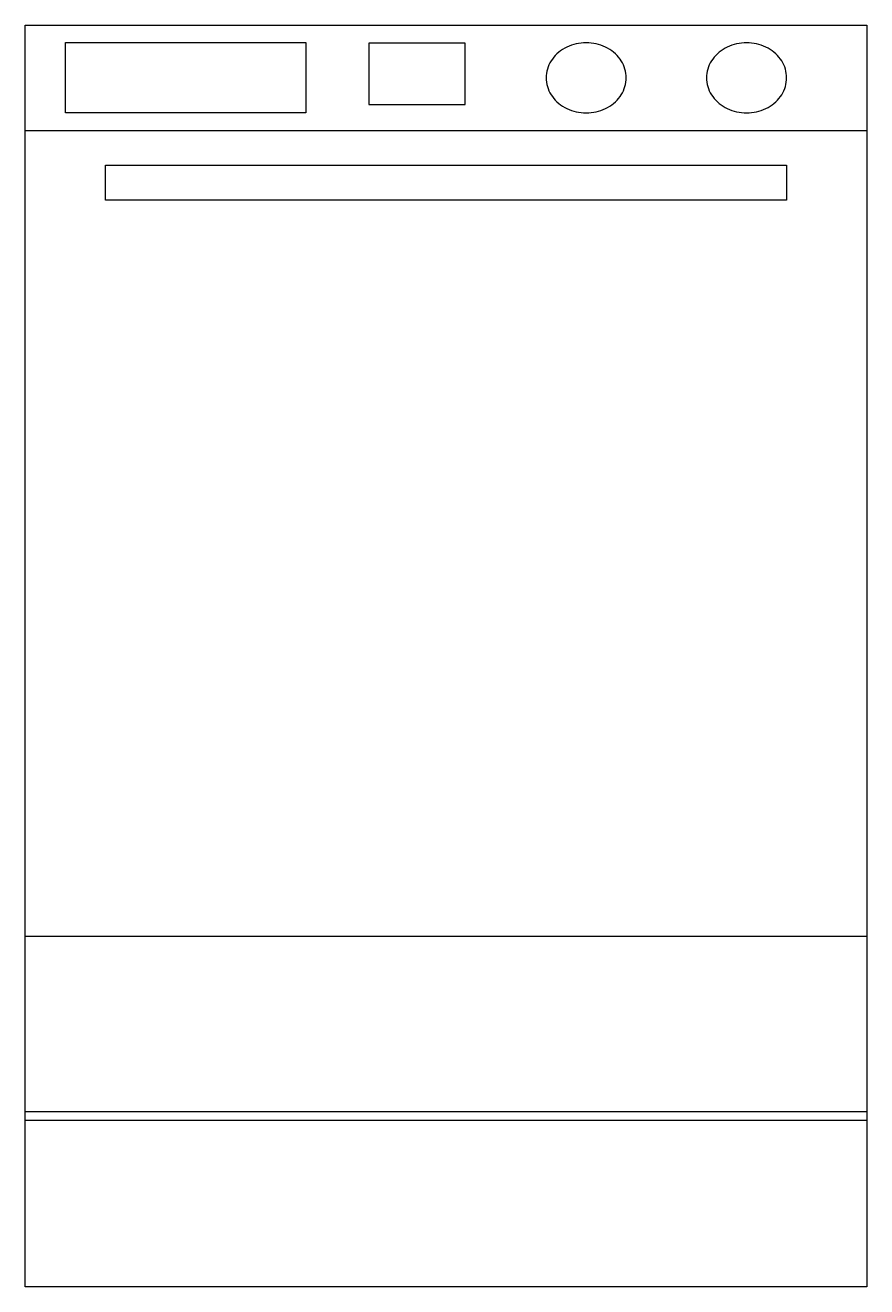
# Model space of a CAD drawing. Extents: x 3.422 to 4.022, y 10.793 to 11.693.
import ezdxf

# ---------------------------------------------------------------- set-up
doc = ezdxf.new("R2010")
doc.units = 0
doc.header["$LTSCALE"] = 25
doc.header["$MEASUREMENT"] = 0
doc.layers.get('0').update_dxf_attribs({"linetype": 'CONTINUOUS'})

# ---------------------------------------------------------------- blocks, each defined once
blk = doc.blocks.new('A$C658E2B7B')
at = {"linetype": 'Continuous'}
for p, q in [((0, 0.9), (0.6, 0.9)), ((0, 0), (0, 0.9)), ((0.6, 0.9), (0.6, 0)), ((0.02867, 0.83755), (0.02867, 0.88759)), ((0.02867, 0.88759), (0.20005, 0.88759)), ((0.20005, 0.88759), (0.20005, 0.83755)), ((0.38316, 0.88273), (0.38174, 0.88176)), ((0.38464, 0.88361), (0.38316, 0.88273)), ((0.38619, 0.88441), (0.38464, 0.88361)), ((0.38778, 0.88512), (0.38619, 0.88441)), ((0.38943, 0.88575), (0.38778, 0.88512)), ((0.39112, 0.88628), (0.38943, 0.88575)), ((0.39284, 0.88672), (0.39112, 0.88628)), ((0.39459, 0.88706), (0.39284, 0.88672)), ((0.39637, 0.8873), (0.39459, 0.88706)), ((0.39815, 0.88745), (0.39637, 0.8873)), ((0.39995, 0.8875), (0.39815, 0.88745)), ((0.40174, 0.88745), (0.39995, 0.8875)), ((0.40353, 0.8873), (0.40174, 0.88745)), ((0.4053, 0.88706), (0.40353, 0.8873)), ((0.40705, 0.88672), (0.4053, 0.88706)), ((0.40877, 0.88628), (0.40705, 0.88672)), ((0.41046, 0.88575), (0.40877, 0.88628)), ((0.41211, 0.88512), (0.41046, 0.88575)), ((0.41371, 0.88441), (0.41211, 0.88512)), ((0.41525, 0.88361), (0.41371, 0.88441)), ((0.41674, 0.88273), (0.41525, 0.88361)), ((0.41816, 0.88176), (0.41674, 0.88273)), ((0.49752, 0.88273), (0.4961, 0.88176)), ((0.499, 0.88361), (0.49752, 0.88273)), ((0.50055, 0.88441), (0.499, 0.88361)), ((0.50215, 0.88512), (0.50055, 0.88441)), ((0.50379, 0.88575), (0.50215, 0.88512)), ((0.50548, 0.88628), (0.50379, 0.88575)), ((0.5072, 0.88672), (0.50548, 0.88628)), ((0.50896, 0.88706), (0.5072, 0.88672)), ((0.51073, 0.8873), (0.50896, 0.88706)), ((0.51251, 0.88745), (0.51073, 0.8873)), ((0.51431, 0.8875), (0.51251, 0.88745)), ((0.5161, 0.88745), (0.51431, 0.8875)), ((0.51789, 0.8873), (0.5161, 0.88745)), ((0.51966, 0.88706), (0.51789, 0.8873)), ((0.52141, 0.88672), (0.51966, 0.88706)), ((0.52313, 0.88628), (0.52141, 0.88672)), ((0.52482, 0.88575), (0.52313, 0.88628)), ((0.52647, 0.88512), (0.52482, 0.88575)), ((0.52807, 0.88441), (0.52647, 0.88512)), ((0.52961, 0.88361), (0.52807, 0.88441)), ((0.5311, 0.88273), (0.52961, 0.88361)), ((0.53252, 0.88176), (0.5311, 0.88273)), ((0.3741, 0.87314), (0.37339, 0.8717)), ((0.37492, 0.87454), (0.3741, 0.87314)), ((0.37583, 0.8759), (0.37492, 0.87454)), ((0.37684, 0.87719), (0.37583, 0.8759)), ((0.37794, 0.87844), (0.37684, 0.87719)), ((0.37912, 0.87961), (0.37794, 0.87844)), ((0.38039, 0.88072), (0.37912, 0.87961)), ((0.38174, 0.88176), (0.38039, 0.88072)), ((0.4195, 0.88072), (0.41816, 0.88176)), ((0.42077, 0.87961), (0.4195, 0.88072)), ((0.42196, 0.87844), (0.42077, 0.87961)), ((0.42306, 0.87719), (0.42196, 0.87844)), ((0.42407, 0.8759), (0.42306, 0.87719)), ((0.42498, 0.87454), (0.42407, 0.8759)), ((0.42579, 0.87314), (0.42498, 0.87454)), ((0.42651, 0.8717), (0.42579, 0.87314)), ((0.48846, 0.87314), (0.48775, 0.8717)), ((0.48928, 0.87454), (0.48846, 0.87314)), ((0.49019, 0.8759), (0.48928, 0.87454)), ((0.4912, 0.87719), (0.49019, 0.8759)), ((0.4923, 0.87844), (0.4912, 0.87719)), ((0.49348, 0.87961), (0.4923, 0.87844)), ((0.49475, 0.88072), (0.49348, 0.87961)), ((0.4961, 0.88176), (0.49475, 0.88072)), ((0.53386, 0.88072), (0.53252, 0.88176)), ((0.53513, 0.87961), (0.53386, 0.88072)), ((0.53632, 0.87844), (0.53513, 0.87961)), ((0.53742, 0.87719), (0.53632, 0.87844)), ((0.53843, 0.8759), (0.53742, 0.87719)), ((0.53934, 0.87454), (0.53843, 0.8759)), ((0.54015, 0.87314), (0.53934, 0.87454)), ((0.54087, 0.8717), (0.54015, 0.87314)), ((0.37144, 0.86407), (0.37138, 0.8625)), ((0.37161, 0.86563), (0.37144, 0.86407)), ((0.37189, 0.86718), (0.37161, 0.86563)), ((0.37228, 0.86872), (0.37189, 0.86718)), ((0.37278, 0.87023), (0.37228, 0.86872)), ((0.37339, 0.8717), (0.37278, 0.87023)), ((0.42711, 0.87023), (0.42651, 0.8717)), ((0.42762, 0.86872), (0.42711, 0.87023)), ((0.42801, 0.86718), (0.42762, 0.86872)), ((0.42829, 0.86563), (0.42801, 0.86718)), ((0.42846, 0.86407), (0.42829, 0.86563)), ((0.42851, 0.8625), (0.42846, 0.86407)), ((0.4858, 0.86407), (0.48574, 0.8625)), ((0.48597, 0.86563), (0.4858, 0.86407)), ((0.48625, 0.86718), (0.48597, 0.86563)), ((0.48664, 0.86872), (0.48625, 0.86718)), ((0.48714, 0.87023), (0.48664, 0.86872)), ((0.48775, 0.8717), (0.48714, 0.87023)), ((0.54148, 0.87023), (0.54087, 0.8717)), ((0.54198, 0.86872), (0.54148, 0.87023)), ((0.54237, 0.86718), (0.54198, 0.86872)), ((0.54265, 0.86563), (0.54237, 0.86718)), ((0.54282, 0.86407), (0.54265, 0.86563)), ((0.54287, 0.8625), (0.54282, 0.86407)), ((0.37138, 0.8625), (0.37144, 0.86093)), ((0.37144, 0.86093), (0.37161, 0.85937)), ((0.37161, 0.85937), (0.37189, 0.85781)), ((0.37189, 0.85781), (0.37228, 0.85628)), ((0.37228, 0.85628), (0.37278, 0.85477)), ((0.42711, 0.85477), (0.42762, 0.85628)), ((0.42762, 0.85628), (0.42801, 0.85781)), ((0.42801, 0.85781), (0.42829, 0.85937)), ((0.42829, 0.85937), (0.42846, 0.86093)), ((0.42846, 0.86093), (0.42851, 0.8625)), ((0.42851, 0.8625), (0.42851, 0.8625)), ((0.48574, 0.8625), (0.4858, 0.86093)), ((0.4858, 0.86093), (0.48597, 0.85937)), ((0.48597, 0.85937), (0.48625, 0.85781)), ((0.48625, 0.85781), (0.48664, 0.85628)), ((0.48664, 0.85628), (0.48714, 0.85477)), ((0.54148, 0.85477), (0.54198, 0.85628)), ((0.54198, 0.85628), (0.54237, 0.85781)), ((0.54237, 0.85781), (0.54265, 0.85937)), ((0.54265, 0.85937), (0.54282, 0.86093)), ((0.54282, 0.86093), (0.54287, 0.8625)), ((0.54287, 0.8625), (0.54287, 0.8625)), ((0.37278, 0.85477), (0.37339, 0.8533)), ((0.37339, 0.8533), (0.3741, 0.85185)), ((0.3741, 0.85185), (0.37492, 0.85046)), ((0.37492, 0.85046), (0.37583, 0.8491)), ((0.37583, 0.8491), (0.37684, 0.8478)), ((0.37684, 0.8478), (0.37794, 0.84656)), ((0.37794, 0.84656), (0.37912, 0.84539)), ((0.42077, 0.84539), (0.42196, 0.84656)), ((0.42196, 0.84656), (0.42306, 0.8478)), ((0.42306, 0.8478), (0.42407, 0.8491)), ((0.42407, 0.8491), (0.42498, 0.85046)), ((0.42498, 0.85046), (0.42579, 0.85185)), ((0.42579, 0.85185), (0.42651, 0.8533)), ((0.42651, 0.8533), (0.42711, 0.85477)), ((0.48714, 0.85477), (0.48775, 0.8533)), ((0.48775, 0.8533), (0.48846, 0.85185)), ((0.48846, 0.85185), (0.48928, 0.85046)), ((0.48928, 0.85046), (0.49019, 0.8491)), ((0.49019, 0.8491), (0.4912, 0.8478)), ((0.4912, 0.8478), (0.4923, 0.84656)), ((0.4923, 0.84656), (0.49348, 0.84539)), ((0.53513, 0.84539), (0.53632, 0.84656)), ((0.53632, 0.84656), (0.53742, 0.8478)), ((0.53742, 0.8478), (0.53843, 0.8491)), ((0.53843, 0.8491), (0.53934, 0.85046)), ((0.53934, 0.85046), (0.54015, 0.85185)), ((0.54015, 0.85185), (0.54087, 0.8533)), ((0.54087, 0.8533), (0.54148, 0.85477)), ((0.20005, 0.83755), (0.02867, 0.83755)), ((0.37912, 0.84539), (0.38039, 0.84427)), ((0.38039, 0.84427), (0.38174, 0.84324)), ((0.38174, 0.84324), (0.38316, 0.84227)), ((0.38316, 0.84227), (0.38464, 0.84139)), ((0.38464, 0.84139), (0.38619, 0.84059)), ((0.38619, 0.84059), (0.38778, 0.83988)), ((0.38778, 0.83988), (0.38943, 0.83925)), ((0.38943, 0.83925), (0.39112, 0.83872)), ((0.39112, 0.83872), (0.39284, 0.83828)), ((0.39284, 0.83828), (0.39459, 0.83794)), ((0.39459, 0.83794), (0.39637, 0.8377)), ((0.39637, 0.8377), (0.39815, 0.83755)), ((0.39815, 0.83755), (0.39995, 0.8375)), ((0.39995, 0.8375), (0.40174, 0.83755)), ((0.40174, 0.83755), (0.40353, 0.8377)), ((0.40353, 0.8377), (0.4053, 0.83794)), ((0.4053, 0.83794), (0.40705, 0.83828)), ((0.40705, 0.83828), (0.40877, 0.83872)), ((0.40877, 0.83872), (0.41046, 0.83925)), ((0.41046, 0.83925), (0.41211, 0.83988)), ((0.41211, 0.83988), (0.41371, 0.84059)), ((0.41371, 0.84059), (0.41525, 0.84139)), ((0.41525, 0.84139), (0.41674, 0.84227)), ((0.41674, 0.84227), (0.41816, 0.84324)), ((0.41816, 0.84324), (0.4195, 0.84427)), ((0.4195, 0.84427), (0.42077, 0.84539)), ((0.49348, 0.84539), (0.49475, 0.84427)), ((0.49475, 0.84427), (0.4961, 0.84324)), ((0.4961, 0.84324), (0.49752, 0.84227)), ((0.49752, 0.84227), (0.499, 0.84139)), ((0.499, 0.84139), (0.50055, 0.84059)), ((0.50055, 0.84059), (0.50215, 0.83988)), ((0.50215, 0.83988), (0.50379, 0.83925)), ((0.50379, 0.83925), (0.50548, 0.83872)), ((0.50548, 0.83872), (0.5072, 0.83828)), ((0.5072, 0.83828), (0.50896, 0.83794)), ((0.50896, 0.83794), (0.51073, 0.8377)), ((0.51073, 0.8377), (0.51251, 0.83755)), ((0.51251, 0.83755), (0.51431, 0.8375)), ((0.51431, 0.8375), (0.5161, 0.83755)), ((0.5161, 0.83755), (0.51789, 0.8377)), ((0.51789, 0.8377), (0.51966, 0.83794)), ((0.51966, 0.83794), (0.52141, 0.83828)), ((0.52141, 0.83828), (0.52313, 0.83872)), ((0.52313, 0.83872), (0.52482, 0.83925)), ((0.52482, 0.83925), (0.52647, 0.83988)), ((0.52647, 0.83988), (0.52807, 0.84059)), ((0.52807, 0.84059), (0.52961, 0.84139)), ((0.52961, 0.84139), (0.5311, 0.84227)), ((0.5311, 0.84227), (0.53252, 0.84324)), ((0.53252, 0.84324), (0.53386, 0.84427)), ((0.53386, 0.84427), (0.53513, 0.84539)), ((0, 0.825), (0.6, 0.825)), ((0.05718, 0.80005), (0.54282, 0.80005)), ((0.05718, 0.77509), (0.05718, 0.80005)), ((0.54282, 0.80005), (0.54282, 0.77509)), ((0.54282, 0.77509), (0.05718, 0.77509)), ((0.6, 0.24995), (0, 0.24995)), ((0, 0.12505), (0.6, 0.12505)), ((0, 0.1188), (0.6, 0.1188)), ((0.6, 0), (0, 0))]:
    blk.add_line(p, q, dxfattribs=at)
at = {"linetype": 'ByBlock'}
blk.add_lwpolyline([(0.24493, 0.88711), (0.24493, 0.8434), (0.31366, 0.8434), (0.31366, 0.88711)], close=True, dxfattribs=at)

msp = doc.modelspace()

# ---------------------------------------------------------------- block references
at = {"linetype": 'Continuous'}
msp.add_blockref('A$C658E2B7B', (3.42157, 10.79335), dxfattribs=at)

doc.saveas('drawing.dxf')
